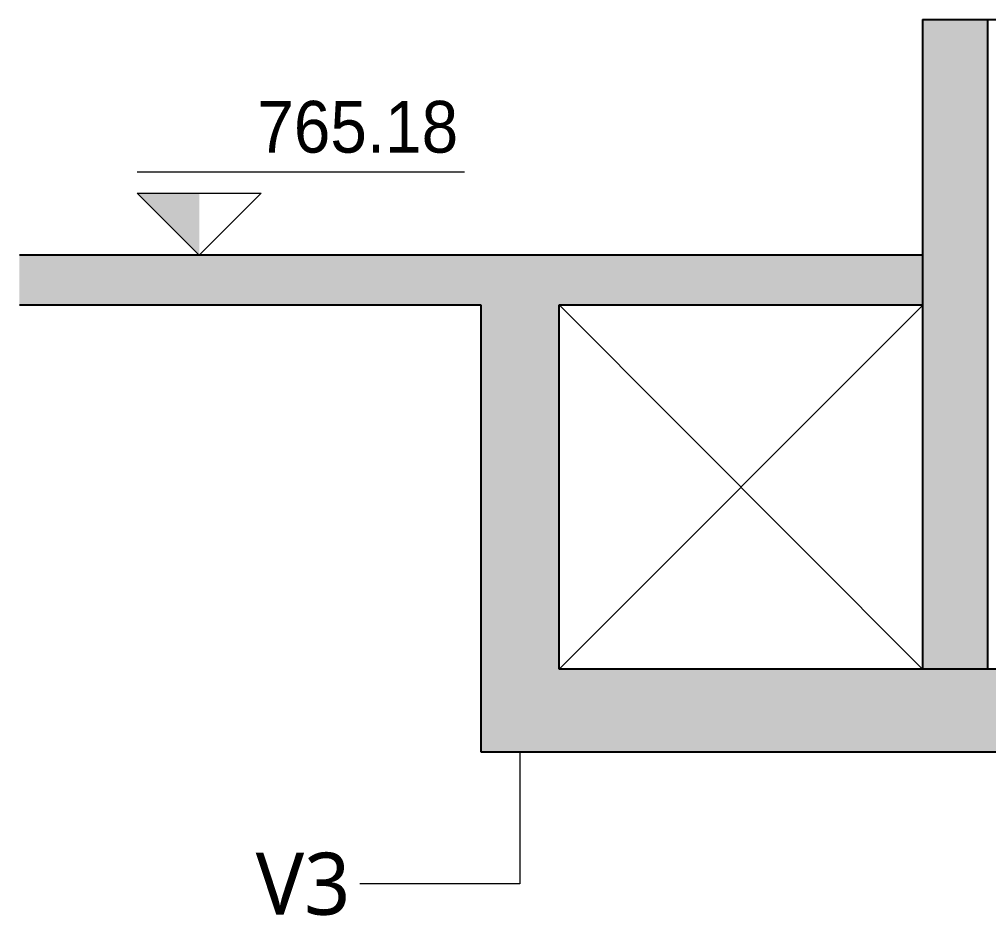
# Model space of a CAD drawing. Header units: centimetres. Extents: x -2136 to 34701, y -1430 to 84208.
# Drawn here: x 33376.3 to 33610.6, y 76358.5 to 76575 of the extents above; entities that cross this region are included whole.
import ezdxf

# ---------------------------------------------------------------- set-up
doc = ezdxf.new("R2010")
doc.units = ezdxf.units.CM
for name, color, linetype, lineweight in [('A-DETL', 7, 'Continuous', 18), ('A-FLOR', 7, 'Continuous', 18), ('A-WALL', 7, 'Continuous', 25), ('G-ANNO-DIMS', 7, 'Continuous', 9), ('S-BEAM', 7, 'Continuous', 18), ('S-BEAM-IDEN', 7, 'Continuous', 9)]:
    doc.layers.add(name, color=color, linetype=linetype, lineweight=lineweight)
doc.styles.add('Fira Sans', font='FiraSans-Regular.ttf', dxfattribs={"width": 0.95, "height": 12.5})
doc.styles.add('Gadugi', font='gadugi.ttf', dxfattribs={"height": 15})

# ---------------------------------------------------------------- blocks, each defined once
blk = doc.blocks.new('Elevações de ponto - SIMBOLO DE NÍVEL-CORTE-2219088-CT 013 K - CORTE G-G')
at = {"layer": 'G-ANNO-DIMS'}
blk.add_hatch(color=256, dxfattribs=at).paths.add_polyline_path([(1252.21, 76433), (1252.21, 76418), (1237.21, 76433)], flags=0)
for p, q in [((1316.4, 76438.1), (1237.21, 76438.1)), ((1252.21, 76418), (1237.21, 76433)), ((1237.21, 76433), (1267.21, 76433)), ((1267.21, 76433), (1252.21, 76418))]:
    blk.add_line(p, q, dxfattribs=at)

msp = doc.modelspace()

# ---------------------------------------------------------------- hatches: boundary and pattern name
at = {"layer": 'A-FLOR', "true_color": 0xa6a6a6}
for points in [[(33487.79, 76506), (33487.79, 76518), (33376.26, 76518), (33376.26, 76506)], [(33506.79, 76506), (33594.58, 76506), (33594.58, 76518), (33506.79, 76518)], [(34022.03, 76398), (34022.03, 76418), (33506.79, 76418), (33506.79, 76398), (33699.15, 76398)]]:
    msp.add_hatch(color=253, dxfattribs=at).paths.add_polyline_path(points, flags=0)
at = {"layer": 'A-WALL', "true_color": 0xa6a6a6}
msp.add_hatch(color=253, dxfattribs=at).paths.add_polyline_path([(33610.4, 76418), (33610.4, 76575), (33594.58, 76575), (33594.58, 76418)], flags=0)
at = {"layer": 'S-BEAM', "true_color": 0xa6a6a6}
msp.add_hatch(color=253, dxfattribs=at).paths.add_polyline_path([(33487.79, 76398), (33506.79, 76398), (33506.79, 76518), (33487.79, 76518), (33487.79, 76459.29)], flags=0)

# ---------------------------------------------------------------- linework, layer by layer
at = {"layer": 'A-DETL'}
for p, q in [((33506.79, 76506), (33594.58, 76418)), ((33506.79, 76418), (33594.79, 76506))]:
    msp.add_line(p, q, dxfattribs=at)
at = {"layer": 'A-FLOR', "lineweight": 25}
for p, q in [((33487.79, 76518), (33376.26, 76518)), ((33594.58, 76518), (33506.79, 76518)), ((33376.26, 76506), (33487.79, 76506)), ((33506.79, 76506), (33594.58, 76506)), ((34022.03, 76418), (33506.79, 76418)), ((33506.79, 76398), (34022.03, 76398))]:
    msp.add_line(p, q, dxfattribs=at)
at = {"layer": 'A-WALL'}
for p, q in [((33594.58, 76575), (33844.1, 76575)), ((33594.58, 76575), (33594.58, 76418)), ((33610.4, 76418), (33610.4, 76575))]:
    msp.add_line(p, q, dxfattribs=at)
at = {"layer": 'S-BEAM', "lineweight": 25}
for p, q in [((33506.79, 76518), (33487.79, 76518)), ((33487.79, 76506), (33487.79, 76398)), ((33506.79, 76418), (33506.79, 76506)), ((33487.79, 76398), (33506.79, 76398))]:
    msp.add_line(p, q, dxfattribs=at)
at = {"layer": 'S-BEAM-IDEN'}
for p, q in [((33497.29, 76398), (33497.29, 76366.13)), ((33497.29, 76366.13), (33458.55, 76366.13))]:
    msp.add_line(p, q, dxfattribs=at)

# ---------------------------------------------------------------- block references
at = {"layer": 'G-ANNO-DIMS'}
msp.add_blockref('Elevações de ponto - SIMBOLO DE NÍVEL-CORTE-2219088-CT 013 K - CORTE G-G', (32167.52, 100), dxfattribs=at)

# ---------------------------------------------------------------- texts
at = {"layer": 'G-ANNO-DIMS', "insert": (33433.78, 76555.31), "char_height": 12.5, "width": 56.2613, "attachment_point": 1, "line_spacing_factor": 1.049215, "style": 'Fira Sans'}
msp.add_mtext('765.18', dxfattribs=at)
at = {"layer": 'S-BEAM-IDEN', "insert": (33433.4, 76373.68), "char_height": 15, "width": 30.0633, "attachment_point": 1, "style": 'Gadugi'}
msp.add_mtext('V3', dxfattribs=at)

doc.saveas('drawing.dxf')
